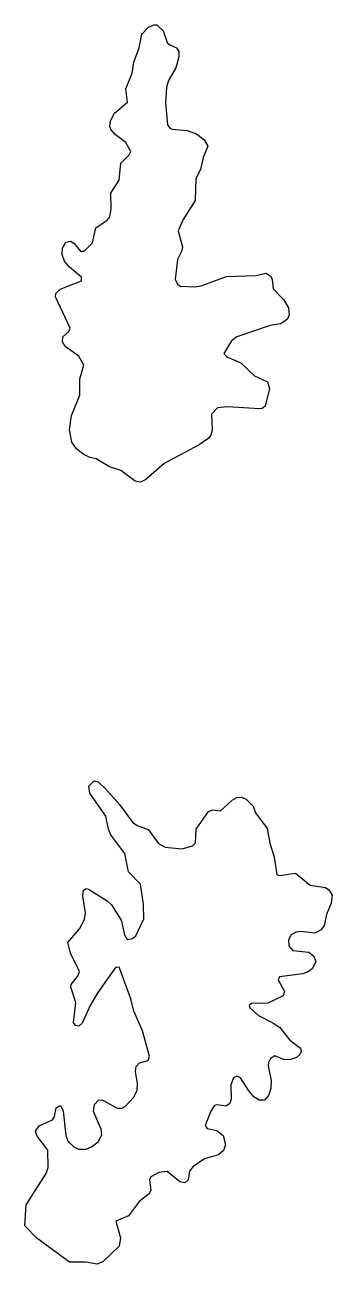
# Model space of a CAD drawing. Header units: millimetres. Extents: x 48 to 269, y 49 to 275.
# Drawn here: x 223.2 to 269.1, y 48.8 to 234.1 of the extents above; entities outside this region: 1.
import ezdxf

# ---------------------------------------------------------------- set-up
doc = ezdxf.new("R2010")
doc.units = ezdxf.units.MM
doc.layers.add('CUT', color=7, linetype='CONTINUOUS')

msp = doc.modelspace()

# ---------------------------------------------------------------- linework, layer by layer
at = {"layer": 'CUT'}
for points in [[(79.3325, 271.6668), (82.65, 272.2456), (83.1525, 272.0912), (83.7009, 271.5572), (83.8829, 270.8476), (83.6478, 269.3273), (82.6618, 267.5679), (82.1921, 264.6401), (80.9692, 262.5004), (80.987, 261.6912), (81.3981, 261.1197), (81.8103, 261.0864), (83.1168, 261.605), (84.7072, 261.5587), (86.1809, 262.2999), (86.3719, 262.5792), (86.3198, 263.3711), (87.239, 264.2886), (87.5395, 265.4248), (88.1413, 265.7658), (89.2918, 265.7582), (89.8554, 265.4199), (90.4395, 264.3436), (91.5383, 263.5704), (92.1683, 262.7829), (92.5774, 261.8186), (92.8367, 260.4591), (93.3281, 259.6929), (95.7371, 258.0774), (96.3143, 257.5283), (96.8524, 256.6328), (96.9805, 254.3692), (96.4555, 252.2652), (95.8867, 251.4163), (93.8971, 249.5302), (93.4726, 248.84), (93.4414, 247.0991), (93.9751, 244.5807), (93.6848, 243.5897), (89.975, 239.8465), (87.2941, 235.7932), (86.8803, 233.7414), (86.3232, 232.6738), (85.5924, 231.9088), (82.8799, 230.8235), (78.1814, 231.3224), (77.4353, 231.2227), (76.4257, 230.5552), (75.7537, 229.4513), (75.5652, 228.7561), (75.5657, 227.3748), (76.1298, 225.1176), (75.9603, 224.1378), (75.3996, 223.617), (74.8415, 223.7549), (74.0754, 224.4519), (72.6788, 226.9394), (72.3587, 228.378), (72.3752, 230.5205), (72.8013, 231.4958), (73.557, 232.4187), (76.2137, 235.0089), (77.3091, 235.6994), (77.5893, 236.4992), (78.6077, 238.1867), (78.906, 240.6105), (81.1073, 243.7375), (82.2779, 246.5126), (82.4343, 249.5938), (82.2573, 251.0549), (81.879, 251.6516), (80.6093, 252.6483), (80.118, 252.6904), (78.9782, 251.8295), (79.0647, 250.9778), (78.719, 250.1757), (78.4299, 248.5213), (77.5692, 247.1211), (76.8993, 245.4709), (76.3881, 244.8003), (73.322, 242.7968), (71.689, 242.7248), (69.2028, 241.4934), (67.0605, 240.7831), (64.7342, 238.1676), (64.1991, 236.5947), (59.2586, 236.503), (58.2654, 236.6711), (57.4887, 237.1232), (57.3533, 237.5696), (57.5461, 238.2611), (58.9003, 240.2204), (60.072, 242.4627), (59.3873, 243.6696), (58.242, 244.4477), (57.8037, 244.4446), (55.8424, 243.5973), (53.4285, 242.9765), (49.364, 240.2818), (48.722, 240.3273), (48.1965, 241.186), (48.164, 241.6529), (48.4224, 242.3415), (49.1402, 243.027), (54.1141, 244.966), (57.6967, 247.5683), (61.6242, 248.282), (62.5176, 249.0039), (63.5784, 251.6544), (64.9244, 252.9725), (65.4936, 254.434), (64.0276, 258.2558), (63.7681, 261.9158), (62.2571, 263.8756), (61.8165, 265.0102), (61.817, 266.7333), (62.3702, 268.8342), (62.4489, 271.1411), (62.6282, 271.7633), (62.7667, 271.9061), (63.7577, 272.6291), (64.7726, 273.3695), (64.8495, 273.4256), (65.1807, 273.6673), (68.409, 273.8852), (71.4342, 275.2788), (72.1637, 274.9203), (73.5464, 273.6116), (76.1615, 273.723), (76.9849, 273.5886)], [(236.0772, 208.8653), (237.3035, 210.8419), (237.5922, 213.346), (238.8407, 214.5905), (239.0542, 215.1011), (238.3346, 216.4459), (236.7498, 217.6493), (236.1382, 218.3487), (235.9377, 218.8237), (236.0219, 219.7017), (236.644, 220.8381), (238.5837, 222.4628), (238.3004, 224.4846), (239.2607, 226.8263), (239.5252, 228.4697), (240.3142, 230.6219), (240.7146, 232.6723), (241.7195, 233.6962), (242.4927, 234.0512), (242.9633, 234.0389), (243.9107, 233.1503), (244.4946, 231.4252), (244.8773, 231.0497), (245.9058, 230.5978), (246.246, 230.067), (246.2237, 229.2645), (245.7771, 227.5942), (244.667, 225.7461), (244.3671, 224.701), (244.2237, 222.4427), (244.5304, 219.1119), (244.8665, 218.6198), (245.2624, 218.4411), (247.484, 218.2616), (248.8903, 217.7655), (250.0306, 216.8637), (250.5632, 215.897), (249.8424, 214.2325), (249.4657, 212.402), (248.786, 211.0743), (248.66, 207.7909), (246.8918, 204.9459), (246.1414, 203.2557), (246.7627, 200.8154), (246.6244, 200.1451), (246.0236, 198.99), (245.7098, 195.9703), (246.0726, 195.2535), (246.4258, 194.9975), (248.5664, 194.8731), (249.5647, 195.0134), (253.3643, 196.4283), (257.769, 196.5812), (259.2131, 196.9144), (259.9467, 196.4978), (260.185, 195.9647), (260.3378, 194.5771), (261.8628, 192.9763), (262.614, 191.7287), (262.6827, 190.6879), (262.3934, 190.0007), (261.4259, 189.3402), (259.8556, 189.1131), (254.9014, 187.4139), (254.0742, 186.8069), (252.9477, 184.9298), (253.3812, 184.4283), (255.4982, 183.5226), (257.5273, 181.5759), (259.474, 180.69), (259.7914, 179.704), (259.1057, 177.059), (258.6571, 176.7006), (258.2642, 176.6578), (253.5104, 176.9234), (251.9962, 176.7746), (251.0856, 175.8438), (251.1909, 173.4376), (250.9864, 172.7162), (250.5485, 172.1671), (249.2753, 171.2545), (244.0244, 168.476), (241.2857, 166.0906), (240.494, 165.675), (239.7283, 165.8451), (237.5862, 167.405), (235.896, 167.9841), (233.8776, 169.1669), (232.9593, 169.37), (231.9586, 169.8619), (230.9782, 170.6828), (230.2783, 171.6689), (229.9103, 173.5182), (230.2206, 175.6603), (231.4696, 178.6661), (231.4529, 181.1185), (232.0515, 183.1816), (231.3068, 184.53), (229.2762, 185.965), (228.8513, 186.6364), (228.9215, 187.4064), (229.8827, 188.2729), (229.9972, 188.6912), (227.8017, 193.4017), (227.8718, 193.8862), (228.4974, 194.5413), (231.7036, 195.7834), (231.7077, 196.3153), (229.91, 197.7983), (229.1747, 198.7241), (228.8169, 199.7092), (228.8551, 200.6774), (229.3813, 201.5743), (230.0776, 201.7285), (230.5717, 201.4285), (231.565, 200.2093), (232.1198, 200.2174), (233.3502, 201.4579), (233.852, 203.718), (235.5447, 204.8527), (235.9253, 205.3284), (236.1172, 206.5263)], [(232.0119, 104.7042), (232.3854, 104.9453), (232.7422, 104.8578), (235.5158, 103.1149), (236.1662, 102.5221), (237.611, 100.2189), (238.1296, 98.0079), (238.5382, 97.3266), (239.3051, 97.4516), (239.8375, 97.8616), (241.0185, 100.4096), (240.965, 102.6216), (240.5289, 105.5762), (238.7176, 107.4443), (238.1927, 110.1829), (236.1038, 112.9726), (235.7454, 113.793), (235.3527, 115.7489), (232.9397, 119.1867), (232.7797, 120.2218), (233.6058, 121.0408), (234.1933, 120.8783), (235.3246, 119.8005), (237.3723, 117.4858), (239.3004, 114.8465), (240.016, 114.3759), (241.6614, 113.7421), (243.1855, 111.694), (244.1958, 111.1257), (246.7517, 110.8629), (248.258, 111.3394), (248.7364, 111.7758), (248.802, 113.8383), (250.6526, 116.457), (251.2816, 116.7014), (252.4682, 116.5793), (254.2111, 118.153), (254.9085, 118.5355), (255.5796, 118.5762), (256.289, 118.3161), (257.3104, 117.2685), (257.6858, 116.2776), (259.4353, 113.9026), (259.8132, 111.6991), (260.4716, 109.6402), (260.8472, 107.031), (261.273, 106.8956), (263.6644, 107.2637), (265.8287, 105.4262), (268.1192, 105.0807), (268.6451, 104.7728), (269.1242, 103.9741), (268.9941, 102.7592), (268.2599, 101.0367), (267.9121, 99.4157), (267.4664, 98.7636), (266.5294, 98.2721), (264.4331, 98.5176), (263.7413, 98.4272), (263.0114, 98.0046), (262.6112, 97.2661), (262.6634, 96.3744), (263.2428, 95.6848), (265.6233, 95.4229), (266.4042, 94.8445), (266.6667, 94.0087), (266.1349, 92.9555), (265.549, 92.4836), (264.7225, 92.1767), (261.2445, 91.7685), (261.0569, 91.3156), (262.0153, 89.5342), (261.8086, 88.8899), (259.5059, 87.805), (257.0586, 87.7624), (256.7148, 87.4508), (256.8214, 87.0994), (258.1023, 85.9401), (260.2742, 84.8832), (261.3164, 84.1649), (262.817, 82.2825), (264.394, 81.0697), (264.4742, 80.5854), (264.2733, 80.1215), (263.7808, 79.6622), (262.7348, 79.3364), (261.8873, 79.3932), (260.5581, 79.9434), (259.9341, 79.5256), (259.6195, 78.9501), (259.5783, 78.4272), (260.0239, 76.2726), (259.9602, 75.048), (259.6199, 73.9818), (258.9994, 73.3156), (258.2293, 73.315), (257.4232, 73.8046), (256.6623, 74.6909), (255.4622, 76.6502), (254.9386, 76.8852), (254.4096, 76.6543), (253.9833, 75.6237), (254.0339, 73.4421), (253.8664, 72.7867), (253.2465, 72.394), (251.9489, 72.6353), (251.552, 72.4951), (251.015, 71.6777), (250.1671, 69.5194), (250.4871, 69.0558), (251.8922, 68.7633), (252.8559, 68.0066), (253.2035, 66.6893), (252.897, 65.7717), (252.1364, 65.1343), (250.08, 64.5594), (248.3572, 63.3886), (247.8337, 62.7193), (247.6197, 61.3856), (247.1485, 60.9386), (246.3745, 61.0879), (244.4811, 62.6341), (243.2433, 62.4795), (242.0449, 61.8379), (241.8494, 61.4624), (242.0323, 59.8508), (241.8029, 59.3242), (240.3651, 58.2301), (238.7436, 56.0173), (236.836, 55.2254), (237.5274, 52.7506), (237.3266, 51.4951), (234.9228, 49.1913), (234.0467, 48.7882), (232.3396, 49.1023), (229.8874, 49.0873), (225.0291, 52.6949), (223.2418, 54.5152), (223.4414, 57.6414), (226.4084, 62.332), (226.7023, 63.2388), (226.6565, 65.8219), (225.0973, 67.9218), (224.8401, 68.667), (225.4021, 69.476), (227.3582, 70.3724), (227.679, 70.8693), (227.9348, 72.1857), (228.5532, 72.4872), (228.9823, 71.6533), (229.367, 68.0025), (229.6593, 67.2018), (230.579, 66.3574), (231.2702, 66.0008), (232.3978, 65.9891), (233.2053, 66.3088), (234.205, 67.0965), (234.7209, 68.1288), (234.6328, 68.9957), (233.4863, 71.6322), (233.6528, 72.6782), (234.2626, 73.2972), (234.8033, 73.3751), (237.0138, 72.1285), (237.7979, 72.1138), (238.2228, 72.3596), (239.4805, 73.7152), (240.0149, 74.7573), (240.0726, 75.8635), (239.7534, 77.5447), (239.8391, 78.366), (240.3397, 78.9009), (241.6518, 79.2486), (241.8321, 79.881), (240.8311, 83.6929), (239.5326, 86.6105), (239.077, 88.4734), (237.3502, 93.2113), (236.8011, 93.1639), (234.1345, 89.4102), (233.0395, 87.5521), (231.8114, 84.8153), (231.2867, 84.3653), (230.8444, 84.4505), (230.4919, 84.8775), (230.8698, 87.9178), (230.1342, 90.2043), (230.1607, 90.5843), (231.1449, 91.852), (231.3809, 92.5432), (230.0529, 95.2946), (229.6444, 96.8882), (231.4041, 98.9026), (232.1506, 100.3341), (232.314, 101.3151), (231.9179, 103.8067)]]:
    msp.add_lwpolyline(points, close=True, dxfattribs=at)

doc.saveas('drawing.dxf')
